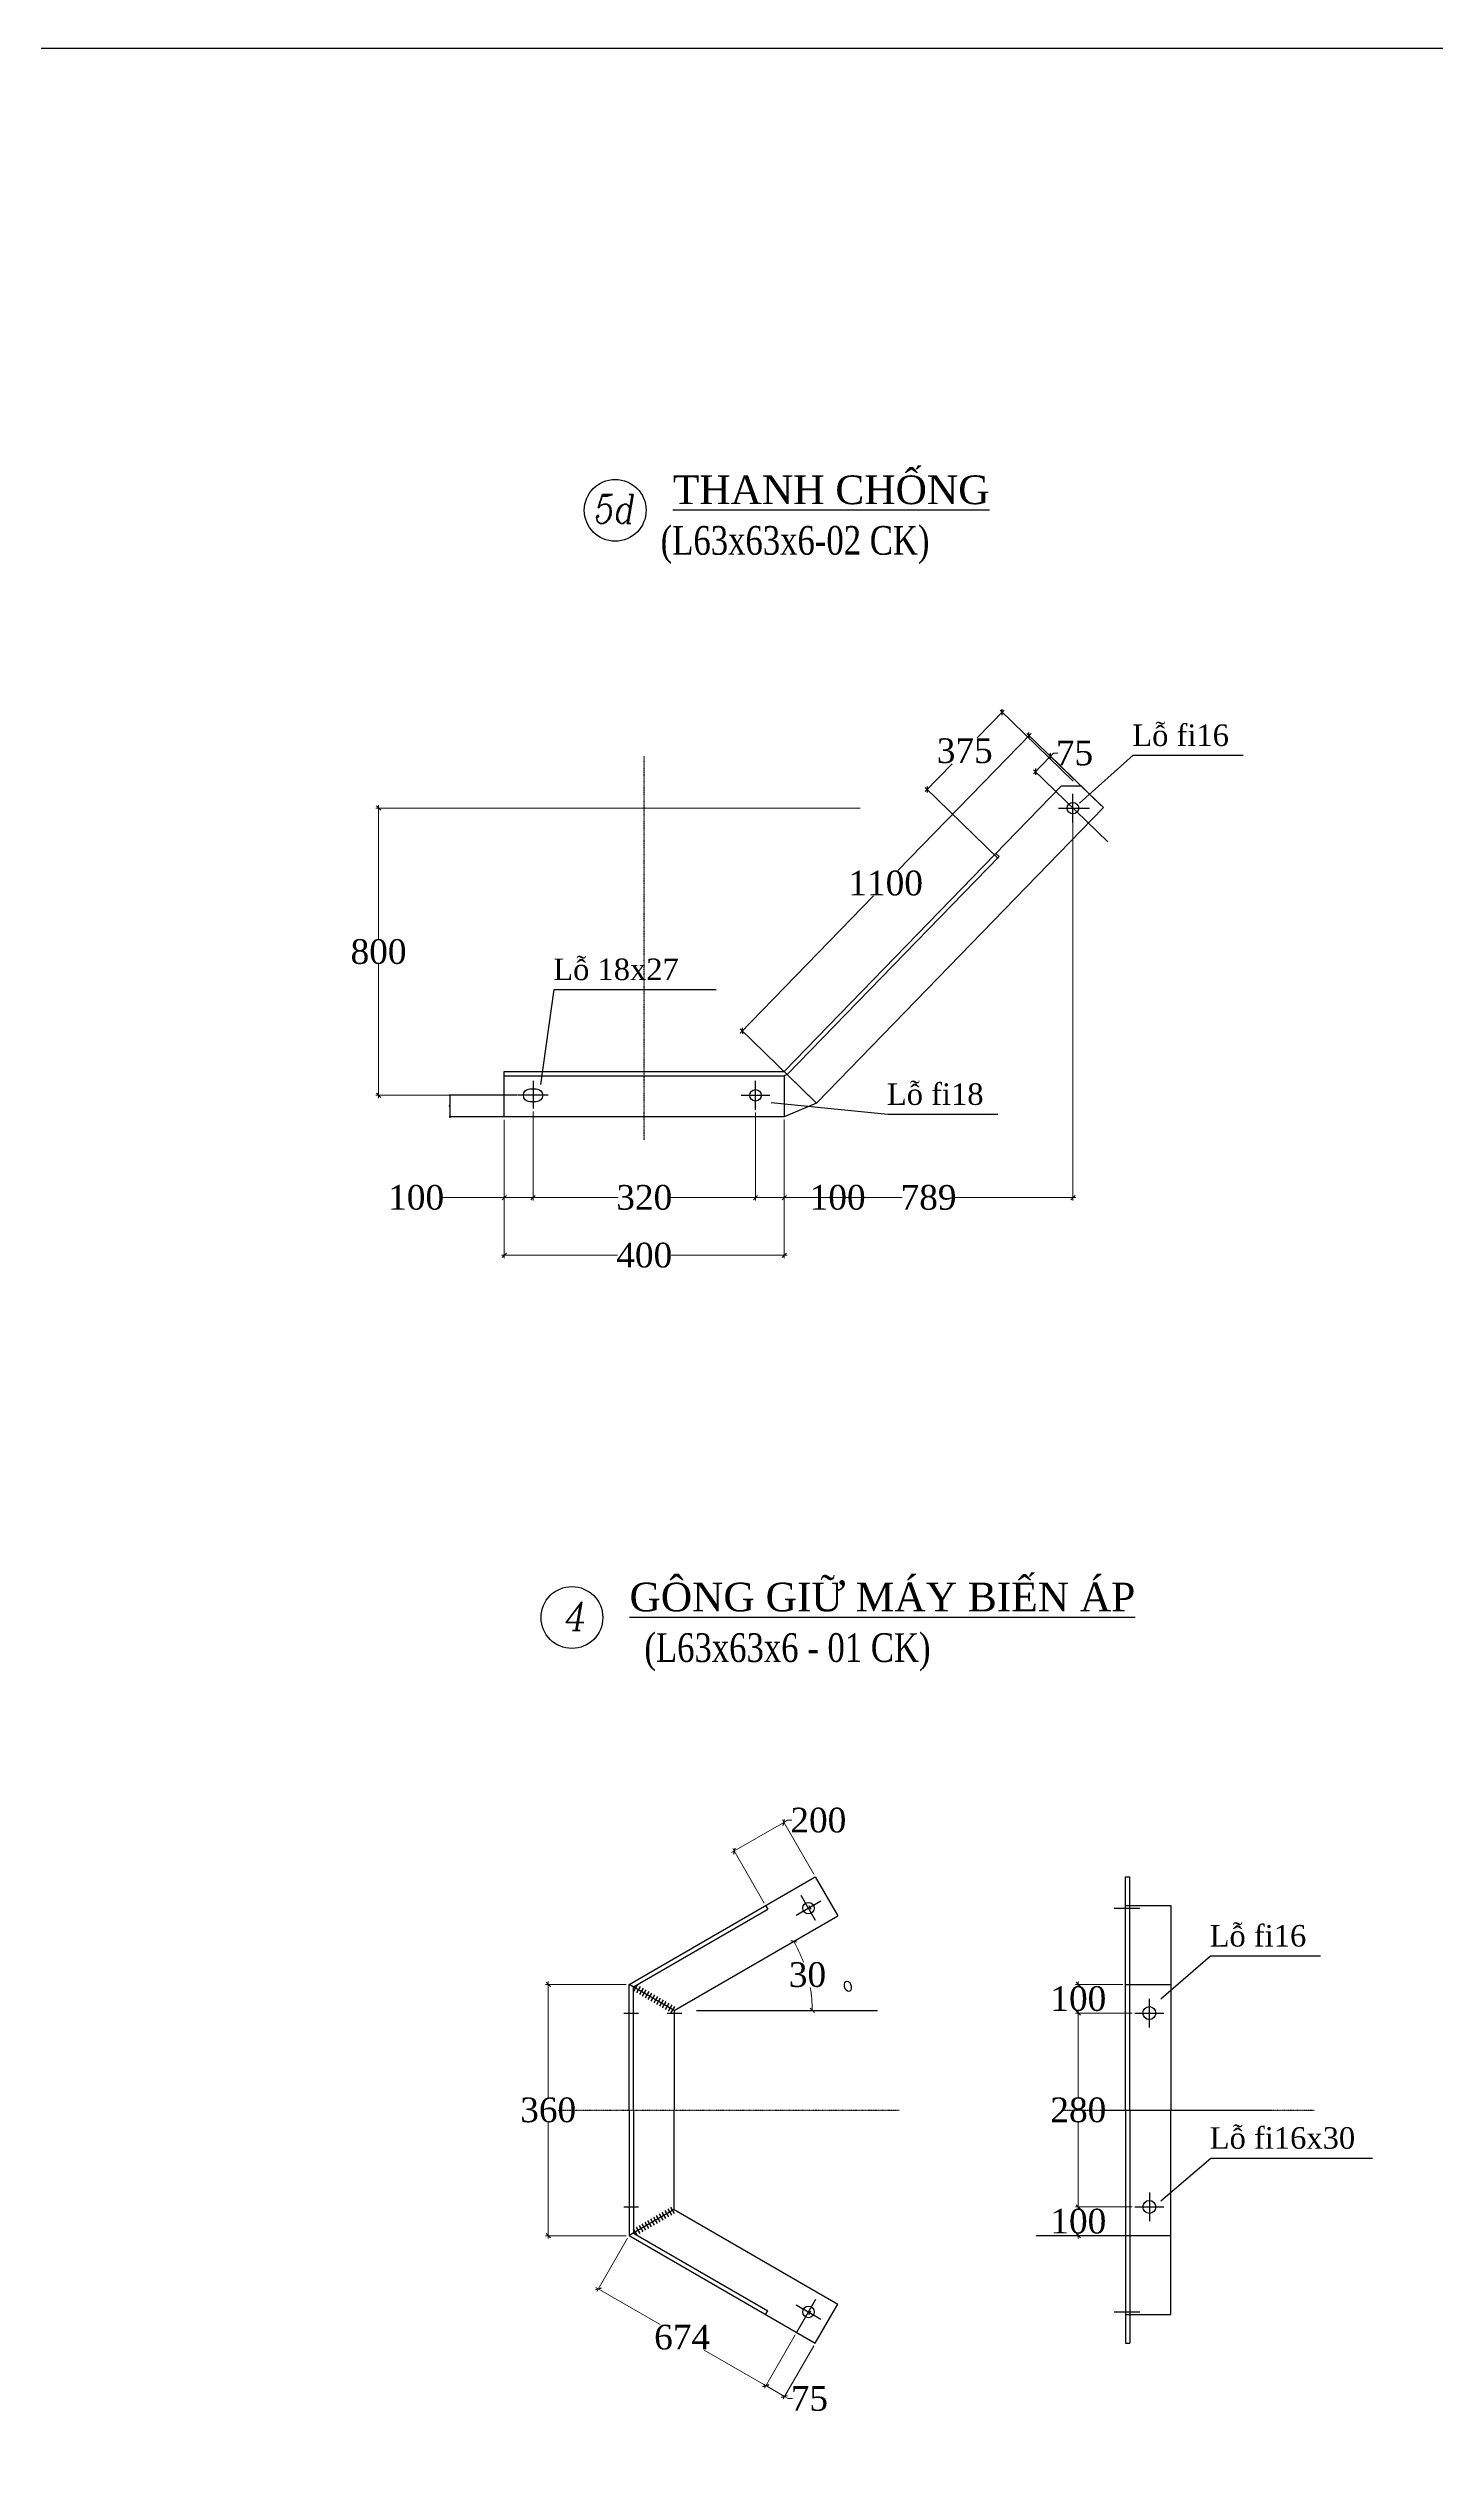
# Model space of a CAD drawing. Header units: inches. Extents: x -246336 to 136055, y -106871 to 69513.
# Drawn here: x -132007 to -127173, y -62228 to -53832 of the extents above; entities that cross this region are included whole.
import ezdxf

# ---------------------------------------------------------------- set-up
doc = ezdxf.new("R2010")
doc.units = ezdxf.units.IN
doc.header["$MEASUREMENT"] = 0
doc.linetypes.add('DASHDOTX2', pattern=[2, 1, -0.5, 0, -0.5])
doc.linetypes.add('DASHEDX2', pattern=[1.5, 1, -0.5])
for name, color, linetype in [('D-XA', 7, 'Continuous'), ('XA-TT1', 7, 'Continuous'), ('XA-TT2', 7, 'Continuous')]:
    doc.layers.add(name, color=color, linetype=linetype)
doc.styles.add('COM2', font='complex.shx', dxfattribs={"width": 0.9, "oblique": 10, "height": 2})
doc.styles.get("Standard").update_dxf_attribs({"font": 'VNTIME_0.TTF', "height": 86})
doc.styles.add('VIET25', font='VNTIME_0.TTF', dxfattribs={"height": 2.5})
doc.styles.add('VIET3IN', font='Vhtime.ttf')
doc.dimstyles.new('PKT1', dxfattribs={"dimtxt": 2, "dimasz": 2, "dimexe": 3, "dimexo": 2, "dimgap": 1, "dimtad": 0, "dimtoh": 1, "dimdec": 0, "dimlfac": 10, "dimdsep": 46, "dimtxsty": 'COM2', "dimblk1": 'OBLIQUE', "dimblk2": 'OBLIQUE', "dimsah": 1, "dimcen": -3, "dimdle": 3, "dimclrd": 4, "dimclre": 4, "dimadec": 0, "dimazin": 0, "dimtfac": 1, "dimtdec": 0, "dimtmove": 0, "dimatfit": 3, "dimldrblk": 'OBLIQUE', "dimfxl": 1, "dimtvp": 1, "dimtolj": 1, "dimtzin": 0, "dimarcsym": 0})
doc.dimstyles.new('PKT2', dxfattribs={"dimtxt": 2, "dimasz": 1.5, "dimexe": 3, "dimexo": 2, "dimgap": 1, "dimtad": 0, "dimtoh": 1, "dimdec": 1, "dimdsep": 46, "dimtxsty": 'COM2', "dimcen": -4, "dimdle": 3, "dimclrd": 4, "dimclre": 4, "dimadec": 0, "dimazin": 0, "dimtfac": 1, "dimtdec": 1, "dimtmove": 0, "dimatfit": 3, "dimfxl": 1, "dimtvp": 1, "dimtolj": 1, "dimtzin": 0, "dimarcsym": 0})
doc.dimstyles.get("Standard").update_dxf_attribs({"dimtxt": 0.18, "dimasz": 15, "dimexe": 10, "dimexo": 10, "dimgap": 0.09, "dimtad": 0, "dimtih": 1, "dimtoh": 1, "dimdec": 0, "dimzin": 0, "dimdsep": 32, "dimtxsty": 'Standard', "dimblk": 'OBLIQUE', "dimcen": 15, "dimdle": 10, "dimclrd": 3, "dimclre": 3, "dimclrt": 3, "dimadec": 0, "dimazin": 0, "dimtfac": 1, "dimtdec": 0, "dimtofl": 0, "dimtmove": 0, "dimatfit": 3, "dimldrblk": 'OPEN30', "dimfxl": 1, "dimtolj": 1, "dimtzin": 0, "dimlwd": 0, "dimlwe": 0, "dimarcsym": 0})

# ---------------------------------------------------------------- blocks, each defined once
blk = doc.blocks.new('_OBLIQUE')
at = {"color": 0, "linetype": 'ByBlock'}
blk.add_line((-0.5, -0.5), (0.5, 0.5), dxfattribs=at)
blk = doc.blocks.new('*D164')
at = {"color": 3, "lineweight": 0}
for start, end in [(20.51037, 30), (360, 9.62861)]:
    blk.add_arc((-129826.2, -60664.1), 480.5, start, end, dxfattribs=at)
at = {"layer": 'Defpoints', "color": 0}
for p in [(-129256.2, -60335), (-129353, -60580.7), (-129826.2, -60664.1), (-129748.3, -60664.1), (-129268.4, -60664.1)]:
    blk.add_point(p, dxfattribs=at)
at = {"color": 3, "lineweight": 0, "xscale": 15, "yscale": 15, "zscale": 15}
for p, rotation in [((-129410.1, -60423.8), 120.0000000000308), ((-129345.7, -60664.1), 269.9999999999996)]:
    blk.add_blockref('_OBLIQUE', p, dxfattribs=dict(at, rotation=rotation))
at = {"color": 3, "insert": (-129362.1, -60539.7), "char_height": 86, "attachment_point": 5}
blk.add_mtext('\\A1;30', dxfattribs=at)
blk = doc.blocks.new('_Open30')
at = {"color": 0, "linetype": 'ByBlock', "lineweight": -2}
for p, q in [((-1, 0.27), (0, 0)), ((0, 0), (-1, -0.27)), ((0, 0), (-1, 0))]:
    blk.add_line(p, q, dxfattribs=at)
blk = doc.blocks.new('*D165')
at = {"color": 3, "lineweight": 0}
for p, q in [((-129626.2, -60114.2), (-129444.3, -60009.2)), ((-129340, -60190), (-129449.3, -60000.6)), ((-129444.3, -60009.2), (-129431.3, -60001.7)), ((-129431.3, -60001.7), (-129416.3, -60001.7)), ((-129513.2, -60290), (-129622.5, -60100.6))]:
    blk.add_line(p, q, dxfattribs=at)
at = {"layer": 'Defpoints', "color": 0}
for p in [(-129444.3, -60009.2), (-129335, -60198.6), (-129508.2, -60298.6)]:
    blk.add_point(p, dxfattribs=at)
at = {"color": 3, "lineweight": 0, "xscale": 15, "yscale": 15, "zscale": 15}
for p, rotation in [((-129444.3, -60009.2), 30.00000000012912), ((-129617.5, -60109.2), 210.0000000001291)]:
    blk.add_blockref('_OBLIQUE', p, dxfattribs=dict(at, rotation=rotation))
at = {"color": 3, "insert": (-129324.2, -60001.7), "char_height": 86, "attachment_point": 5}
blk.add_mtext('\\A1;200', dxfattribs=at)
blk = doc.blocks.new('*D166')
at = {"color": 3, "lineweight": 0}
for p, q in [((-128263.7, -60573.2), (-128428.6, -60573.2)), ((-128418.6, -60563.2), (-128418.6, -60579.2)), ((-128231.2, -60673.2), (-128428.6, -60673.2)), ((-128418.6, -60683.2), (-128418.6, -60667.1))]:
    blk.add_line(p, q, dxfattribs=at)
at = {"layer": 'Defpoints', "color": 0}
for p in [(-128418.6, -60573.2), (-128253.7, -60573.2), (-128221.2, -60673.2)]:
    blk.add_point(p, dxfattribs=at)
at = {"color": 3, "lineweight": 0, "xscale": 15, "yscale": 15, "zscale": 15}
for p, rotation in [((-128418.6, -60573.2), 90), ((-128418.6, -60673.2), 270)]:
    blk.add_blockref('_OBLIQUE', p, dxfattribs=dict(at, rotation=rotation))
at = {"color": 3, "insert": (-128418.6, -60623.2), "char_height": 86, "attachment_point": 5}
blk.add_mtext('\\A1;100', dxfattribs=at)
blk = doc.blocks.new('*D167')
at = {"color": 3, "lineweight": 0}
for p, q in [((-129988.7, -61456.8), (-130095.7, -61642.2)), ((-130099.3, -61628.5), (-129875.7, -61757.6)), ((-129404.9, -61793.8), (-129511.9, -61979.2)), ((-129498.3, -61975.5), (-129721.9, -61846.4))]:
    blk.add_line(p, q, dxfattribs=at)
at = {"layer": 'Defpoints', "color": 0}
for p in [(-129983.7, -61448.2), (-129399.9, -61785.2), (-129506.9, -61970.5)]:
    blk.add_point(p, dxfattribs=at)
at = {"color": 3, "lineweight": 0, "xscale": 15, "yscale": 15, "zscale": 15}
for p, rotation in [((-130090.7, -61633.5), 150.0000000000142), ((-129506.9, -61970.5), 330.0000000000142)]:
    blk.add_blockref('_OBLIQUE', p, dxfattribs=dict(at, rotation=rotation))
at = {"color": 3, "insert": (-129798.8, -61802), "char_height": 86, "attachment_point": 5}
blk.add_mtext('\\A1;674', dxfattribs=at)
blk = doc.blocks.new('*D168')
at = {"color": 3, "lineweight": 0}
for p, q in [((-129404.9, -61793.8), (-129511.9, -61979.2)), ((-129340, -61831.3), (-129447, -62016.7)), ((-129515.6, -61965.5), (-129442, -62008)), ((-129442, -62008), (-129429, -62015.5)), ((-129429, -62015.5), (-129414, -62015.5))]:
    blk.add_line(p, q, dxfattribs=at)
at = {"layer": 'Defpoints', "color": 0}
for p in [(-129399.9, -61785.2), (-129335, -61822.7), (-129442, -62008)]:
    blk.add_point(p, dxfattribs=at)
at = {"color": 3, "lineweight": 0, "xscale": 15, "yscale": 15, "zscale": 15}
for p, rotation in [((-129506.9, -61970.5), 149.9999999997375), ((-129442, -62008), 329.9999999997374)]:
    blk.add_blockref('_OBLIQUE', p, dxfattribs=dict(at, rotation=rotation))
at = {"color": 3, "insert": (-129355.5, -62015.5), "char_height": 86, "attachment_point": 5}
blk.add_mtext('\\A1;75', dxfattribs=at)
blk = doc.blocks.new('*D176')
at = {"color": 3, "lineweight": 0}
for p, q in [((-129993.7, -60573.2), (-130275.2, -60573.2)), ((-130265.2, -60563.2), (-130265.2, -60966.3)), ((-130265.2, -61458.2), (-130265.2, -61055)), ((-129993.7, -61448.2), (-130275.2, -61448.2))]:
    blk.add_line(p, q, dxfattribs=at)
at = {"layer": 'Defpoints', "color": 0}
for p in [(-130265.2, -60573.2), (-129983.7, -60573.2), (-129983.7, -61448.2)]:
    blk.add_point(p, dxfattribs=at)
at = {"color": 3, "lineweight": 0, "xscale": 15, "yscale": 15, "zscale": 15}
for p, rotation in [((-130265.2, -60573.2), 90), ((-130265.2, -61448.2), 270)]:
    blk.add_blockref('_OBLIQUE', p, dxfattribs=dict(at, rotation=rotation))
at = {"color": 3, "insert": (-130265.2, -61010.7), "char_height": 86, "attachment_point": 5}
blk.add_mtext('\\A1;360', dxfattribs=at)
blk = doc.blocks.new('*D177')
at = {"color": 3, "lineweight": 0}
for p, q in [((-128231.2, -60673.2), (-128428.6, -60673.2)), ((-128418.6, -60663.2), (-128418.6, -60966.7)), ((-128418.6, -61358.2), (-128418.6, -61054.6)), ((-128231.2, -61348.2), (-128428.6, -61348.2))]:
    blk.add_line(p, q, dxfattribs=at)
at = {"layer": 'Defpoints', "color": 0}
for p in [(-128418.6, -60673.2), (-128221.2, -60673.2), (-128221.2, -61348.2)]:
    blk.add_point(p, dxfattribs=at)
at = {"color": 3, "lineweight": 0, "xscale": 15, "yscale": 15, "zscale": 15}
for p, rotation in [((-128418.6, -60673.2), 90), ((-128418.6, -61348.2), 270)]:
    blk.add_blockref('_OBLIQUE', p, dxfattribs=dict(at, rotation=rotation))
at = {"color": 3, "insert": (-128418.6, -61010.7), "char_height": 86, "attachment_point": 5}
blk.add_mtext('\\A1;280', dxfattribs=at)
blk = doc.blocks.new('*D178')
at = {"color": 3, "lineweight": 0}
for p, q in [((-128263.7, -61348.2), (-128428.6, -61348.2)), ((-128418.6, -61338.2), (-128418.6, -61354.2)), ((-128231.2, -61448.2), (-128428.6, -61448.2)), ((-128418.6, -61458.2), (-128418.6, -61442.1))]:
    blk.add_line(p, q, dxfattribs=at)
at = {"layer": 'Defpoints', "color": 0}
for p in [(-128418.6, -61348.2), (-128253.7, -61348.2), (-128221.2, -61448.2)]:
    blk.add_point(p, dxfattribs=at)
at = {"color": 3, "lineweight": 0, "xscale": 15, "yscale": 15, "zscale": 15}
for p, rotation in [((-128418.6, -61348.2), 90), ((-128418.6, -61448.2), 270)]:
    blk.add_blockref('_OBLIQUE', p, dxfattribs=dict(at, rotation=rotation))
at = {"color": 3, "insert": (-128418.6, -61398.2), "char_height": 86, "attachment_point": 5}
blk.add_mtext('\\A1;100', dxfattribs=at)
blk = doc.blocks.new('*D180')
at = {"color": 3, "lineweight": 0}
for p, q in [((-128676.7, -56136.5), (-128770.8, -56233.4)), ((-128436.2, -56383.9), (-128690.9, -56136.7)), ((-128951.9, -56419.9), (-128857.8, -56322.9)), ((-128697.4, -56653), (-128952.1, -56405.7))]:
    blk.add_line(p, q, dxfattribs=at)
at = {"layer": 'Defpoints', "color": 0}
for p in [(-128683.7, -56143.6), (-128429, -56390.9), (-128690.2, -56659.9)]:
    blk.add_point(p, dxfattribs=at)
at = {"color": 3, "lineweight": 0, "xscale": 15, "yscale": 15, "zscale": 15}
for p, rotation in [((-128683.7, -56143.6), 45.84903495748814), ((-128944.9, -56412.7), 225.8490349574881)]:
    blk.add_blockref('_OBLIQUE', p, dxfattribs=dict(at, rotation=rotation))
at = {"color": 3, "insert": (-128814.3, -56278.2), "char_height": 86, "attachment_point": 5}
blk.add_mtext('\\A1;375', dxfattribs=at)
blk = doc.blocks.new('*D206')
at = {"layer": 'Defpoints', "color": 0}
for p in [(-130606.8, -57477.6), (-130372.6, -57477.6), (-130418.1, -57552.6)]:
    blk.add_point(p, dxfattribs=at)
at = {"layer": 'XA-TT1', "color": 4, "lineweight": -2}
for p, q in [((-130374.6, -57477.6), (-130609.8, -57477.6)), ((-130606.8, -57555.6), (-130606.8, -57474.6)), ((-130420.1, -57552.6), (-130609.8, -57552.6))]:
    blk.add_line(p, q, dxfattribs=at)
at = {"layer": 'XA-TT1', "color": 4, "lineweight": -2, "xscale": 2, "yscale": 2, "zscale": 2}
for p, rotation in [((-130606.8, -57477.6), 90), ((-130606.8, -57552.6), 270)]:
    blk.add_blockref('_OBLIQUE', p, dxfattribs=dict(at, rotation=rotation))
at = {"layer": 'XA-TT1', "color": 0, "insert": (-130608.8, -57515.1), "char_height": 2, "attachment_point": 5, "rotation": 90, "style": 'COM2'}
blk.add_mtext('\\A1;750', dxfattribs=at)
blk = doc.blocks.new('*D207')
at = {"color": 3, "lineweight": 0}
for p, q in [((-129178, -56477.6), (-130866.2, -56477.6)), ((-130856.2, -56467.6), (-130856.2, -56933.6)), ((-130856.2, -57487.6), (-130856.2, -57021.6)), ((-130382.6, -57477.6), (-130866.2, -57477.6))]:
    blk.add_line(p, q, dxfattribs=at)
at = {"layer": 'Defpoints', "color": 0}
for p in [(-129168, -56477.6), (-130856.2, -57477.6), (-130372.6, -57477.6)]:
    blk.add_point(p, dxfattribs=at)
at = {"color": 3, "lineweight": 0, "xscale": 15, "yscale": 15, "zscale": 15}
for p, rotation in [((-130856.2, -56477.6), 90), ((-130856.2, -57477.6), 270)]:
    blk.add_blockref('_OBLIQUE', p, dxfattribs=dict(at, rotation=rotation))
at = {"color": 3, "insert": (-130856.2, -56977.6), "char_height": 86, "attachment_point": 5}
blk.add_mtext('\\A1;800', dxfattribs=at)
blk = doc.blocks.new('*D208')
at = {"color": 3, "lineweight": 0}
for p, q in [((-128575.1, -56357.9), (-128515.9, -56296.9)), ((-128345.1, -56462.6), (-128523, -56289.9)), ((-128515.9, -56296.9), (-128505.4, -56286.1)), ((-128505.4, -56286.1), (-128490.4, -56286.1)), ((-128316.3, -56595.1), (-128575.3, -56343.7))]:
    blk.add_line(p, q, dxfattribs=at)
at = {"layer": 'Defpoints', "color": 0}
for p in [(-128515.9, -56296.9), (-128337.9, -56469.6), (-128309.1, -56602.1)]:
    blk.add_point(p, dxfattribs=at)
at = {"color": 3, "lineweight": 0, "xscale": 15, "yscale": 15, "zscale": 15}
for p, rotation in [((-128568.1, -56350.7), 225.8490349570391), ((-128515.9, -56296.9), 45.84903495703912)]:
    blk.add_blockref('_OBLIQUE', p, dxfattribs=dict(at, rotation=rotation))
at = {"color": 3, "insert": (-128431.9, -56286.1), "char_height": 86, "attachment_point": 5}
blk.add_mtext('\\A1;75', dxfattribs=at)
blk = doc.blocks.new('*D209')
at = {"color": 3, "lineweight": 0}
for p, q in [((-128583.4, -56217.4), (-129047, -56695)), ((-128338.5, -56469), (-128597.5, -56217.6)), ((-129596.1, -57260.6), (-129132.4, -56783)), ((-129337.3, -57497.8), (-129596.3, -57246.4))]:
    blk.add_line(p, q, dxfattribs=at)
at = {"layer": 'Defpoints', "color": 0}
for p in [(-128590.3, -56224.6), (-128331.4, -56476), (-129330.1, -57504.8)]:
    blk.add_point(p, dxfattribs=at)
at = {"color": 3, "lineweight": 0, "xscale": 15, "yscale": 15, "zscale": 15}
for p, rotation in [((-128590.3, -56224.6), 45.84903495755665), ((-129589.1, -57253.4), 225.8490349575567)]:
    blk.add_blockref('_OBLIQUE', p, dxfattribs=dict(at, rotation=rotation))
at = {"color": 3, "insert": (-129089.7, -56739), "char_height": 86, "attachment_point": 5}
blk.add_mtext('\\A1;1100', dxfattribs=at)
blk = doc.blocks.new('*D210')
at = {"color": 3, "lineweight": 0}
for p, q in [((-128437.4, -56487.6), (-128437.4, -57843.5)), ((-129443.1, -57561.7), (-129443.1, -57843.5)), ((-129453.1, -57833.5), (-129032, -57833.5)), ((-128427.4, -57833.5), (-128848.5, -57833.5))]:
    blk.add_line(p, q, dxfattribs=at)
at = {"layer": 'Defpoints', "color": 0}
for p in [(-128437.4, -56477.6), (-129443.1, -57551.7), (-128437.4, -57833.5)]:
    blk.add_point(p, dxfattribs=at)
at = {"color": 3, "lineweight": 0, "xscale": 15, "yscale": 15, "zscale": 15, "rotation": 180}
blk.add_blockref('_OBLIQUE', (-129443.1, -57833.5), dxfattribs=at)
at = {"color": 3, "lineweight": 0, "xscale": 15, "yscale": 15, "zscale": 15}
blk.add_blockref('_OBLIQUE', (-128437.4, -57833.5), dxfattribs=at)
at = {"color": 3, "insert": (-128940.3, -57833.5), "char_height": 86, "attachment_point": 5}
blk.add_mtext('\\A1;789', dxfattribs=at)
blk = doc.blocks.new('*D211')
at = {"color": 3, "lineweight": 0}
for p, q in [((-129543.1, -57537.6), (-129543.1, -57843.4)), ((-129443.1, -57562.6), (-129443.1, -57843.4)), ((-129553.1, -57833.4), (-129443.1, -57833.4)), ((-129443.1, -57833.4), (-129343.8, -57833.4))]:
    blk.add_line(p, q, dxfattribs=at)
at = {"layer": 'Defpoints', "color": 0}
for p in [(-129543.1, -57527.6), (-129443.1, -57552.6), (-129443.1, -57833.4)]:
    blk.add_point(p, dxfattribs=at)
at = {"color": 3, "lineweight": 0, "xscale": 15, "yscale": 15, "zscale": 15, "rotation": 180}
blk.add_blockref('_OBLIQUE', (-129543.1, -57833.4), dxfattribs=at)
at = {"color": 3, "lineweight": 0, "xscale": 15, "yscale": 15, "zscale": 15}
blk.add_blockref('_OBLIQUE', (-129443.1, -57833.4), dxfattribs=at)
at = {"color": 3, "insert": (-129256.9, -57833.4), "char_height": 86, "attachment_point": 5}
blk.add_mtext('\\A1;100', dxfattribs=at)
blk = doc.blocks.new('*D212')
at = {"color": 3, "lineweight": 0}
for p, q in [((-130318.1, -57533.9), (-130318.1, -57843.4)), ((-129543.1, -57537.6), (-129543.1, -57843.4)), ((-130328.1, -57833.4), (-130021.8, -57833.4)), ((-129533.1, -57833.4), (-129839.4, -57833.4))]:
    blk.add_line(p, q, dxfattribs=at)
at = {"layer": 'Defpoints', "color": 0}
for p in [(-130318.1, -57523.9), (-129543.1, -57527.6), (-129543.1, -57833.4)]:
    blk.add_point(p, dxfattribs=at)
at = {"color": 3, "lineweight": 0, "xscale": 15, "yscale": 15, "zscale": 15, "rotation": 180}
blk.add_blockref('_OBLIQUE', (-130318.1, -57833.4), dxfattribs=at)
at = {"color": 3, "lineweight": 0, "xscale": 15, "yscale": 15, "zscale": 15}
blk.add_blockref('_OBLIQUE', (-129543.1, -57833.4), dxfattribs=at)
at = {"color": 3, "insert": (-129930.6, -57833.4), "char_height": 86, "attachment_point": 5}
blk.add_mtext('\\A1;320', dxfattribs=at)
blk = doc.blocks.new('*D213')
at = {"color": 3, "lineweight": 0}
for p, q in [((-130418.1, -57562.6), (-130418.1, -57843.4)), ((-130318.1, -57533.9), (-130318.1, -57843.4)), ((-130418.1, -57833.4), (-130638.4, -57833.4)), ((-130318.1, -57833.4), (-130428.1, -57833.4))]:
    blk.add_line(p, q, dxfattribs=at)
at = {"layer": 'Defpoints', "color": 0}
for p in [(-130418.1, -57552.6), (-130318.1, -57523.9), (-130318.1, -57833.4)]:
    blk.add_point(p, dxfattribs=at)
at = {"color": 3, "lineweight": 0, "xscale": 15, "yscale": 15, "zscale": 15, "rotation": 180}
blk.add_blockref('_OBLIQUE', (-130418.1, -57833.4), dxfattribs=at)
at = {"color": 3, "lineweight": 0, "xscale": 15, "yscale": 15, "zscale": 15}
blk.add_blockref('_OBLIQUE', (-130318.1, -57833.4), dxfattribs=at)
at = {"color": 3, "insert": (-130725.3, -57833.4), "char_height": 86, "attachment_point": 5}
blk.add_mtext('\\A1;100', dxfattribs=at)
blk = doc.blocks.new('*D214')
at = {"color": 3, "lineweight": 0}
for p, q in [((-130418.1, -57562.6), (-130418.1, -58044.5)), ((-129443.1, -57562.6), (-129443.1, -58044.5)), ((-130428.1, -58034.5), (-130023.8, -58034.5)), ((-129433.1, -58034.5), (-129837.4, -58034.5))]:
    blk.add_line(p, q, dxfattribs=at)
at = {"layer": 'Defpoints', "color": 0}
for p in [(-130418.1, -57552.6), (-129443.1, -57552.6), (-129443.1, -58034.5)]:
    blk.add_point(p, dxfattribs=at)
at = {"color": 3, "lineweight": 0, "xscale": 15, "yscale": 15, "zscale": 15, "rotation": 180}
blk.add_blockref('_OBLIQUE', (-130418.1, -58034.5), dxfattribs=at)
at = {"color": 3, "lineweight": 0, "xscale": 15, "yscale": 15, "zscale": 15}
blk.add_blockref('_OBLIQUE', (-129443.1, -58034.5), dxfattribs=at)
at = {"color": 3, "insert": (-129930.6, -58034.5), "char_height": 86, "attachment_point": 5}
blk.add_mtext('\\A1;400', dxfattribs=at)

msp = doc.modelspace()

# ---------------------------------------------------------------- linework, layer by layer
msp.add_lwpolyline([(-138634.553, -53831.699), (-116598.638, -53831.699), (-116598.638, -69482.887), (-138634.553, -69482.887)], close=True)
at = {"color": 7}
msp.add_lwpolyline([(-128409.7, -56399.933), (-128331.361, -56475.984)], dxfattribs=at)
at = {"layer": 'Defpoints', "color": 7, "linetype": 'ByBlock'}
msp.add_point((-128437.385, -56427.585), dxfattribs=at)
at = {"layer": 'XA-TT1', "color": 7, "linetype": 'DASHDOTX2', "ltscale": 2}
for p, q in [((-129930.629, -57632.301), (-129930.629, -56296.341)), ((-130229.237, -61010.651), (-129192.807, -61010.651)), ((-130229.237, -61010.651), (-129042.169, -61010.651)), ((-128475.133, -61010.651), (-127746.699, -61010.651)), ((-128324.495, -61010.651), (-127596.061, -61010.651))]:
    msp.add_line(p, q, dxfattribs=at)
at = {"layer": 'XA-TT1', "color": 7, "linetype": 'Continuous'}
for p, q in [((-128487.385, -56477.585), (-128379.885, -56477.585)), ((-128437.385, -56527.585), (-128437.385, -56427.585)), ((-129543.129, -57527.585), (-129543.129, -57427.585)), ((-130265.143, -57477.585), (-130372.639, -57477.585)), ((-129593.129, -57477.585), (-129493.129, -57477.585)), ((-129401.984, -60332.57), (-129315.381, -60282.57)), ((-129333.682, -60350.871), (-129383.682, -60264.269)), ((-128171.228, -60723.151), (-128171.228, -60623.151)), ((-128221.228, -60673.151), (-128121.228, -60673.151)), ((-128221.228, -61348.151), (-128121.228, -61348.151)), ((-128171.228, -61298.151), (-128171.228, -61398.151)), ((-129401.984, -61688.732), (-129315.381, -61738.732)), ((-129333.682, -61670.431), (-129399.932, -61785.179))]:
    msp.add_line(p, q, dxfattribs=at)
at = {"layer": 'XA-TT1', "color": 7}
for p, q in [((-128694.812, -56645.791), (-128705.575, -56635.342)), ((-128294.266, -60307.57), (-128204.641, -60307.57)), ((-129748.346, -60664.084), (-129268.37, -60664.084)), ((-129597.709, -60664.084), (-129117.732, -60664.084)), ((-128565.574, -61448.151), (-128352.129, -61448.151)), ((-128414.936, -61448.151), (-128201.491, -61448.151)), ((-128294.266, -61713.732), (-128204.641, -61713.732))]:
    msp.add_line(p, q, dxfattribs=at)
for points in [[(-129443.129, -57395.085), (-128477.041, -56399.933)], [(-128477.041, -56399.933), (-128409.7, -56399.933)], [(-129330.121, -57504.792), (-128331.361, -56475.984)], [(-129432.366, -57405.534), (-128694.812, -56645.791)], [(-130418.129, -57552.585), (-130418.129, -57395.085), (-129443.129, -57395.085)], [(-130418.129, -57410.085), (-129443.129, -57410.085)], [(-129443.129, -57410.085), (-129443.129, -57552.585), (-130418.129, -57552.585)], [(-130318.129, -57427.009), (-130318.129, -57523.921)], [(-129432.366, -57405.534), (-129443.129, -57410.085)], [(-129432.366, -57405.534), (-129330.121, -57504.792), (-129443.129, -57552.585)], [(-129983.682, -60573.151), (-129334.981, -60198.623)], [(-129334.981, -60198.623), (-129256.231, -60335.022)], [(-128253.728, -60198.623), (-128238.728, -60198.623)], [(-128253.728, -61010.651), (-128253.728, -60198.623)], [(-128238.728, -60298.623), (-128238.728, -60198.623)], [(-129968.682, -60581.811), (-129500.686, -60311.613)], [(-129826.182, -60664.084), (-129256.231, -60335.022)], [(-129508.186, -60298.623), (-129500.686, -60311.613)], [(-129357.548, -60298.623), (-129350.048, -60311.613)], [(-128253.728, -60298.623), (-128096.228, -60298.623)], [(-128096.228, -60298.623), (-128096.228, -61010.651)], [(-129826.182, -60664.084), (-129983.682, -60573.151)], [(-129983.682, -61010.651), (-129983.682, -60573.151)], [(-129968.682, -61010.651), (-129968.682, -60581.811)], [(-128253.728, -60573.151), (-128096.228, -60573.151)], [(-130001.867, -60673.151), (-129950.334, -60673.151)], [(-129851.23, -60673.151), (-129799.697, -60673.151)], [(-129826.182, -60664.084), (-129826.182, -61010.651)], [(-129983.682, -61010.651), (-129983.682, -61448.151)], [(-129968.682, -61010.651), (-129968.682, -61439.491)], [(-129826.182, -61357.219), (-129826.182, -61010.651)], [(-128253.728, -61010.651), (-128253.728, -61822.679)], [(-128096.228, -61722.679), (-128096.228, -61010.651)], [(-130001.867, -61348.151), (-129950.334, -61348.151)], [(-129826.182, -61357.219), (-129983.682, -61448.151)], [(-129826.182, -61357.219), (-129256.231, -61686.28)], [(-129983.682, -61448.151), (-129334.981, -61822.679)], [(-129968.682, -61439.491), (-129500.686, -61709.689)], [(-128253.728, -61448.151), (-128096.228, -61448.151)], [(-129508.186, -61722.679), (-129500.686, -61709.689)], [(-129357.548, -61722.679), (-129350.048, -61709.689)], [(-129334.981, -61822.679), (-129256.231, -61686.28)], [(-128253.728, -61722.679), (-128096.228, -61722.679)], [(-128238.728, -61722.679), (-128238.728, -61822.679)], [(-128253.728, -61822.679), (-128238.728, -61822.679)]]:
    msp.add_lwpolyline(points, dxfattribs=at)
msp.add_lwpolyline([(-130329.379, -57500.085, -1), (-130329.379, -57455.085), (-130306.879, -57455.085, -1), (-130306.879, -57500.085)], format="xyb", close=True, dxfattribs=at)
at = {"layer": 'XA-TT1', "color": 7, "linetype": 'DASHEDX2', "ltscale": 0.5}
for points in [[(-128238.728, -61010.651), (-128238.728, -60298.623)], [(-128238.728, -61010.651), (-128238.728, -61722.679)]]:
    msp.add_lwpolyline(points, dxfattribs=at)
at = {"layer": 'XA-TT1', "color": 7}
for centre, radius in [((-130031.961, -55440.562), 107.606), ((-128437.385, -56477.585), 20), ((-129543.129, -57477.585), 20), ((-130182.599, -59295.797), 107.606), ((-129358.682, -60307.57), 20), ((-128171.228, -60673.151), 22.5), ((-128171.228, -61348.151), 22.5), ((-129358.682, -61713.732), 20)]:
    msp.add_circle(centre, radius, dxfattribs=at)
at = {"layer": 'XA-TT2', "color": 7}
for p, q in [((-129954.969, -60575.121), (-129967.592, -60596.994)), ((-129944.983, -60580.883), (-129957.607, -60602.757)), ((-129934.998, -60586.646), (-129947.621, -60608.52)), ((-129925.012, -60592.409), (-129937.635, -60614.282)), ((-129915.026, -60598.172), (-129927.649, -60620.045)), ((-129905.04, -60603.935), (-129917.663, -60625.808)), ((-129895.054, -60609.698), (-129907.677, -60631.571)), ((-129885.068, -60615.461), (-129897.691, -60637.334)), ((-129875.082, -60621.224), (-129887.705, -60643.097)), ((-129865.096, -60626.987), (-129877.719, -60648.86)), ((-129855.11, -60632.75), (-129867.733, -60654.623)), ((-129845.124, -60638.512), (-129857.748, -60660.386)), ((-129835.139, -60644.275), (-129847.762, -60666.149)), ((-129825.153, -60650.038), (-129837.776, -60671.911)), ((-129875.082, -61400.079), (-129887.705, -61378.205)), ((-129865.096, -61394.316), (-129877.719, -61372.443)), ((-129855.11, -61388.553), (-129867.733, -61366.68)), ((-129845.124, -61382.79), (-129857.748, -61360.917)), ((-129835.139, -61377.027), (-129847.762, -61355.154)), ((-129825.153, -61371.264), (-129837.776, -61349.391)), ((-129954.969, -61446.182), (-129967.592, -61424.309)), ((-129944.983, -61440.419), (-129957.607, -61418.546)), ((-129934.998, -61434.656), (-129947.621, -61412.783)), ((-129925.012, -61428.893), (-129937.635, -61407.02)), ((-129915.026, -61423.13), (-129927.649, -61401.257)), ((-129905.04, -61417.367), (-129917.663, -61395.494)), ((-129895.054, -61411.604), (-129907.677, -61389.731)), ((-129885.068, -61405.842), (-129897.691, -61383.968))]:
    msp.add_line(p, q, dxfattribs=at)

# ---------------------------------------------------------------- texts
at = {"insert": (-129259.876, -60571.558), "char_height": 50, "width": 42.07, "attachment_point": 1, "rotation": 45, "style": 'COM2'}
msp.add_mtext('o', dxfattribs=at)
at = {"layer": 'D-XA', "color": 7}
for s, height, style, p in [('%%Uthanh chèng', 100, 'VIET3IN', (-129831.32, -55419.158)), ('Lç fi16', 75, 'VIET25', (-128230.623, -56261.273)), ('Lç 18x27', 75, 'VIET25', (-130247.702, -57076.327)), ('Lç fi18', 75, 'VIET25', (-129085.487, -57510.927)), ('%%Ug«ng gi÷ m¸y biÕn ¸p', 100, 'VIET3IN', (-129981.958, -59274.393)), ('Lç fi16', 75, 'VIET25', (-127961.266, -60441.5)), ('Lç fi16x30', 75, 'VIET25', (-127960.832, -61145.482))]:
    msp.add_text(s, height=height, dxfattribs=dict(at, style=style)).set_placement(p)
at = {"layer": 'D-XA', "color": 7, "style": 'VIET25', "width": 0.8}
for s, p in [('(L63x63x6-02 CK)', (-129873.395, -55595.307)), ('(L63x63x6 - 01 CK)', (-129930.115, -59450.542))]:
    msp.add_text(s, height=100, dxfattribs=at).set_placement(p)
at = {"layer": 'XA-TT1', "color": 7, "style": 'COM2', "oblique": 10}
for s, width, p in [('5d', 0.8, (-130110.605, -55486.059)), ('4', 0.9, (-130215.708, -59341.294))]:
    msp.add_text(s, height=100, dxfattribs=dict(at, width=width)).set_placement(p)

# ---------------------------------------------------------------- dimensions: what is measured, and where the dimension line sits
for p1, p2, distance, picture, middle in [((-128690.236, -56659.933), (-128429.029, -56390.868), 354.939, '*D180', (-128814.304, -56278.167)), ((-129508.186, -60298.623), (-129334.981, -60198.623), 218.686, '*D165', (-129324.216, -60001.735)), ((-129983.682, -61448.151), (-129399.932, -61785.179), -214.014, '*D167', (-129798.814, -61802.007))]:
    dim = msp.add_aligned_dim(p1=p1, p2=p2, distance=distance, dimstyle='Standard')
    dim.commit()
    dim.dimension.update_dxf_attribs({"geometry": picture, "text_midpoint": middle})
dim = msp.add_aligned_dim(p1=(-129330.121, -57504.792), p2=(-128331.361, -56475.984), distance=360.931, text='1100', dimstyle='Standard')
dim.commit()
dim.dimension.update_dxf_attribs({"geometry": '*D209', "text_midpoint": (-129089.712, -56738.981)})
for base, p1, p2, angle, picture, middle in [((-128515.859, -56296.874), (-128309.13, -56602.094), (-128337.949, -56469.588), 45.849035, '*D208', (-128431.911, -56286.111)), ((-128418.604, -60573.151), (-128221.228, -60673.151), (-128253.728, -60573.151), 90, '*D166', (-128418.604, -60623.151)), ((-128418.604, -61348.151), (-128221.228, -61448.151), (-128253.728, -61348.151), 90, '*D178', (-128418.604, -61398.151)), ((-129441.988, -62008.021), (-129399.932, -61785.179), (-129334.981, -61822.679), 330, '*D168', (-129355.497, -62015.521))]:
    dim = msp.add_linear_dim(base=base, p1=p1, p2=p2, angle=angle, dimstyle='Standard')
    dim.commit()
    dim.dimension.update_dxf_attribs({"geometry": picture, "text_midpoint": middle})
for base, p1, p2, text, picture, middle in [((-130856.172, -57477.585), (-129168.038, -56477.585), (-130372.639, -57477.585), '800', '*D207', (-130856.172, -56977.585)), ((-130265.246, -60573.151), (-129983.682, -61448.151), (-129983.682, -60573.151), '360', '*D176', (-130265.246, -61010.651)), ((-128418.604, -60673.151), (-128221.228, -61348.151), (-128221.228, -60673.151), '280', '*D177', (-128418.604, -61010.651))]:
    dim = msp.add_linear_dim(base=base, p1=p1, p2=p2, angle=90, text=text, dimstyle='Standard')
    dim.commit()
    dim.dimension.update_dxf_attribs({"geometry": picture, "text_midpoint": middle})
for base, p1, p2, text, picture, middle in [((-128437.385, -57833.467), (-129443.129, -57551.719), (-128437.385, -56477.585), '789', '*D210', (-128940.257, -57833.467)), ((-129443.129, -58034.461), (-130418.129, -57552.585), (-129443.129, -57552.585), '400', '*D214', (-129930.629, -58034.461)), ((-129543.129, -57833.381), (-130318.129, -57523.921), (-129543.129, -57527.585), '320', '*D212', (-129930.629, -57833.381))]:
    dim = msp.add_linear_dim(base=base, p1=p1, p2=p2, text=text, dimstyle='Standard')
    dim.commit()
    dim.dimension.update_dxf_attribs({"geometry": picture, "text_midpoint": middle})
for base, p1, p2, picture, middle in [((-130318.129, -57833.381), (-130418.129, -57552.585), (-130318.129, -57523.921), '*D213', (-130725.323, -57833.381)), ((-129443.129, -57833.381), (-129543.129, -57527.585), (-129443.129, -57552.585), '*D211', (-129256.879, -57833.381))]:
    dim = msp.add_linear_dim(base=base, p1=p1, p2=p2, dimstyle='Standard')
    dim.commit()
    dim.dimension.update_dxf_attribs({"geometry": picture, "text_midpoint": middle, "dimtype": 160})
dim = msp.add_angular_dim_2l(base=(-129353.01, -60580.651), line1=((-129748.346, -60664.084), (-129268.37, -60664.084)), line2=((-129826.182, -60664.084), (-129256.231, -60335.022)), text='30', dimstyle='Standard')
dim.commit()
dim.dimension.update_dxf_attribs({"geometry": '*D164', "text_midpoint": (-129362.082, -60539.729)})
at = {"layer": 'XA-TT1', "color": 1}
dim = msp.add_linear_dim(base=(-130606.805, -57477.585), p1=(-130418.129, -57552.585), p2=(-130372.639, -57477.585), angle=90, dimstyle='PKT1', dxfattribs=at)
dim.commit()
dim.dimension.update_dxf_attribs({"geometry": '*D206', "text_midpoint": (-130608.805, -57515.085)})

# ---------------------------------------------------------------- leaders
at = {"layer": 'D-XA', "color": 7}
for points in [[(-128414.735, -56460.613), (-128227.097, -56293.527), (-127844.1, -56293.527)], [(-130290.545, -57439.478), (-130244.176, -57108.581), (-129680.628, -57108.581)], [(-129488.048, -57502.204), (-129081.961, -57543.181), (-128698.963, -57543.181)], [(-128131.103, -60623.346), (-127957.74, -60473.754), (-127574.742, -60473.754)], [(-128131.103, -61327.328), (-127957.306, -61177.736), (-127393.757, -61177.736)]]:
    msp.add_leader(points, dimstyle='PKT2', dxfattribs=at)

doc.saveas('drawing.dxf')
